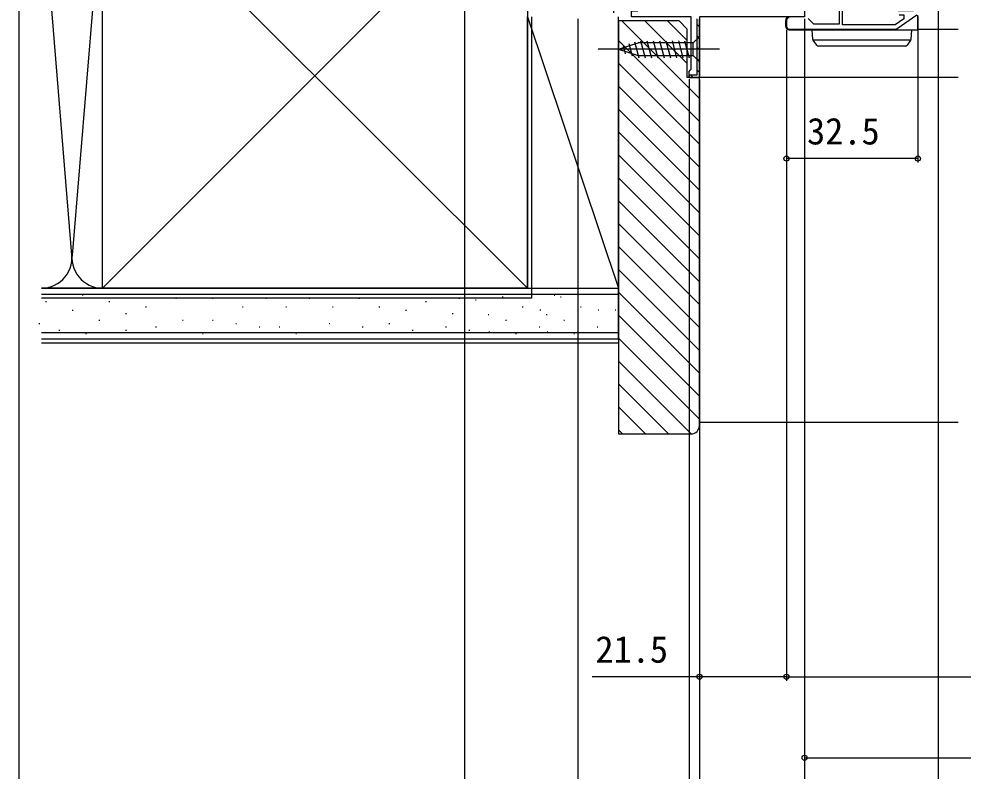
# Model space of a CAD drawing. Units: millimetres, scale not verified. Extents: x -526 to 524, y -783 to 779.
# Drawn here: x -525.8 to -292.5, y -632 to -446.2 of the extents above; entities that cross this region are included whole.
import ezdxf
from ezdxf.enums import TextEntityAlignment as Align

# ---------------------------------------------------------------- set-up
doc = ezdxf.new("R2010")
doc.units = ezdxf.units.MM
doc.header["$LTSCALE"] = 4
for name, color, linetype in [('0-3_YKK_11', 7, 'Continuous'), ('0-4_YKK_12', 2, 'Continuous'), ('0-5_YKK_13', 4, 'Continuous'), ('0-7_YKK_D', 6, 'Continuous'), ('0-8_YKK_ZWAK', 7, 'Continuous'), ('0-9_YSS_K', 3, 'Continuous'), ('0-A_YSS_KE', 3, 'Continuous')]:
    doc.layers.add(name, color=color, linetype=linetype)
doc.styles.add('ＭＳ ゴシック', font='')
doc.styles.get('ＭＳ ゴシック').set_extended_font_data('MS Gothic')

msp = doc.modelspace()

# ---------------------------------------------------------------- linework, layer by layer
at = {"layer": '0-3_YKK_11'}
for p, q in [((-308.801, -448.602), (-303.981, -445.237)), ((-358.281, -447.525), (-357.681, -448.125)), ((-336.181, -446.628), (-336.181, -448.028)), ((-335.481, -448.728), (-309.202, -448.728)), ((-358.281, -450.353), (-357.681, -450.953)), ((-358.281, -453.182), (-357.681, -453.782)), ((-358.281, -456.01), (-357.681, -456.61)), ((-358.281, -458.838), (-357.681, -459.438)), ((-359.821, -460.128), (-359.221, -460.728))]:
    msp.add_line(p, q, dxfattribs=at)
for points in [[(-336.981, -419.228), (-333.681, -419.228), (-333.681, -443.928), (-331.681, -443.928), (-331.681, -445.728), (-357.681, -445.728), (-357.681, -460.728), (-360.181, -460.728), (-360.181, -459.228), (-359.931, -458.932), (-359.681, -458.636), (-359.681, -445.728), (-374.481, -445.728), (-374.481, -444.228), (-372.881, -444.228), (-372.881, -441.828), (-378.881, -441.828), (-378.881, -444.728)], [(-305.781, -440.61), (-305.53, -440.821), (-305.211, -440.736), (-304.94, -441.204), (-305.517, -441.781), (-305.415, -442.028), (-304.781, -442.028), (-304.781, -444.228), (-308.581, -444.228), (-308.581, -441.228), (-308.881, -440.928), (-309.035, -440.599), (-308.581, -440.059), (-308.581, -435.228), (-309.908, -435.228), (-310.081, -435.328), (-310.255, -435.428), (-321.508, -435.428), (-321.681, -435.328), (-321.855, -435.228), (-323.181, -435.228), (-323.181, -447.528), (-329.381, -447.528), (-330.776, -446.133)], [(-309.296, -447.728), (-322.281, -447.728), (-322.281, -436.428), (-309.481, -436.428), (-309.481, -439.732), (-309.724, -440.021)], [(-308.281, -445.228), (-307.181, -445.228), (-307.181, -446.252), (-309.296, -447.728)], [(-358.281, -446.228), (-358.281, -460.128), (-360.181, -460.128), (-360.181, -460.728), (-357.681, -460.728), (-357.681, -446.228)]]:
    msp.add_lwpolyline(points, dxfattribs=at)
for centre, start, end in [((-335.481, -446.628), 90.00001, 179.99999), ((-335.481, -448.028), 180.00001, 269.99999), ((-309.202, -448.028), 269.99992, 304.91935)]:
    msp.add_arc(centre, 0.7, start, end, dxfattribs=at)
at = {"layer": '0-4_YKK_12'}
for p, q in [((-303.681, -448.728), (-293.757, -448.728)), ((-293.757, -460.728), (-358.181, -460.728))]:
    msp.add_line(p, q, dxfattribs=at)
at = {"layer": '0-5_YKK_13'}
for p, q in [((-303.681, -448.768), (-303.681, -445.328)), ((-336.381, -446.628), (-336.381, -448.028)), ((-335.481, -448.928), (-309.163, -448.928)), ((-309.163, -448.928), (-303.681, -448.928)), ((-303.681, -448.928), (-303.681, -448.768)), ((-377.681, -453.728), (-372.765, -452.178)), ((-375.103, -452.338), (-374.289, -455.374)), ((-373.671, -451.887), (-372.614, -455.828)), ((-359.231, -452.178), (-372.765, -452.178)), ((-372.187, -451.628), (-371.062, -455.828)), ((-370.634, -451.628), (-369.509, -455.828)), ((-369.081, -451.628), (-367.956, -455.828)), ((-367.528, -451.628), (-366.403, -455.828)), ((-365.975, -451.628), (-364.85, -455.828)), ((-364.422, -451.628), (-363.297, -455.828)), ((-362.869, -451.628), (-361.744, -455.828)), ((-361.317, -451.628), (-360.191, -455.828)), ((-357.681, -450.628), (-359.231, -452.178)), ((-359.231, -455.278), (-359.231, -452.178)), ((-357.681, -456.828), (-357.681, -450.628)), ((-329.615, -451.431), (-305.448, -451.431)), ((-329.565, -451.518), (-329.577, -451.501)), ((-328.687, -452.722), (-329.565, -451.518)), ((-305.498, -451.518), (-306.376, -452.722)), ((-305.486, -451.501), (-305.498, -451.518)), ((-352.681, -453.728), (-382.681, -453.728)), ((-377.681, -453.728), (-372.765, -455.278)), ((-376.534, -452.79), (-375.985, -454.839)), ((-306.78, -452.928), (-307.184, -452.928)), ((-372.765, -455.278), (-359.231, -455.278)), ((-357.681, -456.828), (-359.231, -455.278))]:
    msp.add_line(p, q, dxfattribs=at)
for points in [[(-329.634, -451.343), (-329.781, -448.928), (-328.783, -448.928), (-306.28, -448.928), (-305.281, -448.928), (-305.429, -451.343)], [(-307.184, -452.928), (-327.878, -452.928), (-328.283, -452.928)]]:
    msp.add_lwpolyline(points, dxfattribs=at)
for centre, radius, start, end in [((-335.481, -446.628), 0.9, 90, 180), ((-335.481, -448.028), 0.9, 180, 270), ((-329.334, -451.325), 0.3, 183.5, 216.09486), ((-305.729, -451.325), 0.3, 323.90514, 356.5), ((-328.283, -452.428), 0.5, 216.09486, 270), ((-306.78, -452.428), 0.5, 270, 323.90514)]:
    msp.add_arc(centre, radius, start, end, dxfattribs=at)
at = {"layer": '0-7_YKK_D'}
for p, q in [((-415.681, -395.713), (-415.681, -729.729)), ((-298.681, -415.228), (-298.681, -649.729)), ((-387.681, -446.228), (-387.681, -729.729)), ((-387.681, -446.228), (-387.681, -669.729)), ((-387.681, -446.228), (-387.681, -709.729)), ((-387.681, -446.228), (-387.681, -729.729)), ((-331.681, -446.228), (-331.681, -649.729)), ((-331.681, -446.228), (-331.681, -629.729)), ((-331.681, -446.278), (-331.681, -649.729)), ((-303.681, -445.663), (-303.681, -481.728)), ((-336.181, -449.028), (-336.181, -609.729)), ((-336.181, -449.028), (-336.181, -609.729)), ((-336.181, -449.028), (-336.181, -481.728)), ((-360.181, -461.128), (-360.181, -649.729)), ((-357.681, -461.228), (-357.681, -649.729)), ((-357.681, -461.228), (-357.681, -649.729)), ((-357.681, -461.228), (-357.681, -709.729)), ((-357.681, -461.228), (-357.681, -709.729)), ((-357.681, -461.228), (-357.681, -609.729)), ((-303.681, -480.728), (-336.181, -480.728)), ((-336.181, -608.729), (-109.181, -608.729)), ((-331.681, -628.729), (-113.734, -628.729))]:
    msp.add_line(p, q, dxfattribs=at)
msp.add_lwpolyline([(-336.181, -608.729), (-357.681, -608.729), (-384.197, -608.729)], dxfattribs=at)
for centre in [(-336.181, -480.728), (-303.681, -480.728), (-357.681, -608.729), (-336.181, -608.729), (-336.181, -608.729), (-331.681, -628.729)]:
    msp.add_circle(centre, 0.637, dxfattribs=at)
at = {"layer": '0-8_YKK_ZWAK'}
msp.add_line((-525.8, 747.1), (-525.8, -782.9), dxfattribs=at)
at = {"layer": '0-9_YSS_K'}
for p, q in [((-400.181, -512.728), (-505.181, -407.728)), ((-400.181, -407.728), (-505.181, -512.728)), ((-505.188, -414.922), (-512.523, -503.696)), ((-520.023, -416.759), (-512.681, -505.609)), ((-400.181, -512.728), (-400.181, -445.728)), ((-400.181, -445.728), (-377.681, -512.728)), ((-377.681, -512.728), (-377.681, -445.728)), ((-376.834, -446.729), (-357.681, -465.882)), ((-371.177, -446.729), (-360.681, -457.225)), ((-365.521, -446.729), (-360.681, -451.568)), ((-377.681, -451.538), (-357.681, -471.538)), ((-377.681, -457.195), (-357.681, -477.195)), ((-377.681, -462.852), (-357.681, -482.852)), ((-377.681, -468.509), (-357.681, -488.509)), ((-377.681, -474.166), (-357.681, -494.166)), ((-377.681, -479.823), (-357.681, -499.823)), ((-377.681, -485.48), (-357.681, -505.48)), ((-377.681, -491.136), (-357.681, -511.136)), ((-377.681, -496.793), (-357.681, -516.793)), ((-377.681, -502.45), (-357.681, -522.45)), ((-377.681, -508.107), (-357.681, -528.107)), ((-505.181, -512.728), (-520.202, -512.728)), ((-400.181, -512.728), (-377.681, -512.728)), ((-520.202, -514.228), (-377.681, -514.228)), ((-509.942, -514.469), (-510.142, -514.469)), ((-486.865, -515.294), (-487.065, -515.294)), ((-477.799, -515.294), (-477.999, -515.294)), ((-464.613, -515.294), (-464.813, -515.294)), ((-453.899, -515.294), (-454.099, -515.294)), ((-441.605, -515.294), (-441.805, -515.294)), ((-416.88, -515.294), (-417.08, -515.294)), ((-406.163, -514.947), (-406.363, -514.947)), ((-393.365, -514.557), (-393.565, -514.557)), ((-391.802, -514.947), (-392.002, -514.947)), ((-377.681, -513.764), (-357.681, -533.764)), ((-519.007, -516.118), (-519.207, -516.118)), ((-503.348, -516.118), (-503.548, -516.118)), ((-494.283, -517.442), (-494.483, -517.442)), ((-470.382, -517.442), (-470.582, -517.442)), ((-459.668, -517.442), (-459.868, -517.442)), ((-448.13, -517.442), (-448.33, -517.442)), ((-436.66, -517.442), (-436.86, -517.442)), ((-425.122, -516.118), (-425.322, -516.118)), ((-412.789, -515.727), (-412.989, -515.727)), ((-401.221, -517.442), (-401.421, -517.442)), ((-386.86, -517.442), (-387.06, -517.442)), ((-512.414, -518.266), (-512.614, -518.266)), ((-499.228, -519.09), (-499.428, -519.09)), ((-430.067, -518.266), (-430.267, -518.266)), ((-418.529, -519.09), (-418.729, -519.09)), ((-409.671, -519.345), (-409.871, -519.345)), ((-396.873, -518.176), (-397.073, -518.176)), ((-395.31, -519.345), (-395.51, -519.345)), ((-382.512, -518.176), (-382.712, -518.176)), ((-378.298, -518.176), (-378.498, -518.176)), ((-377.681, -519.421), (-357.681, -539.421)), ((-520.656, -521.563), (-520.856, -521.563)), ((-505.821, -520.738), (-506.021, -520.738)), ((-491.81, -522.387), (-492.01, -522.387)), ((-485.217, -520.738), (-485.417, -520.738)), ((-477.799, -520.738), (-477.999, -520.738)), ((-472.03, -521.563), (-472.23, -521.563)), ((-466.261, -522.387), (-466.461, -522.387)), ((-461.316, -522.387), (-461.516, -522.387)), ((-448.954, -521.563), (-449.154, -521.563)), ((-440.781, -522.387), (-440.981, -522.387)), ((-434.188, -521.563), (-434.388, -521.563)), ((-420.177, -522.387), (-420.377, -522.387)), ((-405.342, -520.738), (-405.542, -520.738)), ((-397.1, -522.387), (-397.3, -522.387)), ((-390.981, -520.738), (-391.181, -520.738)), ((-382.739, -522.387), (-382.939, -522.387)), ((-520.202, -523.728), (-377.681, -523.728)), ((-515.711, -523.211), (-515.911, -523.211)), ((-509.117, -524.035), (-509.317, -524.035)), ((-499.228, -523.211), (-499.428, -523.211)), ((-480.272, -524.035), (-480.472, -524.035)), ((-457.195, -524.035), (-457.395, -524.035)), ((-428.418, -523.211), (-428.618, -523.211)), ((-414.408, -523.211), (-414.608, -523.211)), ((-409.481, -523.633), (-409.681, -523.633)), ((-402.87, -524.035), (-403.07, -524.035)), ((-395.12, -523.633), (-395.32, -523.633)), ((-388.508, -524.035), (-388.708, -524.035)), ((-520.202, -526.228), (-377.681, -526.228)), ((-377.681, -525.078), (-357.681, -545.078)), ((-377.681, -525.228), (-377.681, -537.728)), ((-377.681, -530.734), (-359.687, -548.729)), ((-377.681, -533.329), (-377.681, -545.829)), ((-377.681, -536.391), (-365.344, -548.729)), ((-377.681, -542.048), (-371.001, -548.729)), ((-357.681, -545.829), (-293.757, -545.829)), ((-377.681, -547.705), (-376.658, -548.729))]:
    msp.add_line(p, q, dxfattribs=at)
for centre, start, end in [((-520.181, -505.228), 269.84443, 11.78354), ((-505.181, -505.228), 168.21647, 270)]:
    msp.add_arc(centre, 7.5, start, end, dxfattribs=at)
at = {"layer": '0-A_YSS_KE'}
for p, q in [((-505.181, -512.728), (-505.181, -415.228)), ((-399.181, -445.728), (-399.181, -515.228)), ((-520.202, -512.728), (-377.681, -512.728)), ((-377.681, -525.228), (-377.681, -512.728)), ((-399.181, -515.228), (-520.202, -515.228)), ((-520.202, -525.228), (-377.681, -525.228))]:
    msp.add_line(p, q, dxfattribs=at)
for points in [[(-505.181, -407.728), (-400.181, -407.728), (-400.181, -512.728), (-505.181, -512.728)], [(-377.681, -446.729), (-377.681, -548.729), (-359.681, -548.729)], [(-357.681, -546.729), (-357.681, -460.729), (-360.681, -460.729), (-360.681, -448.729), (-362.681, -446.729), (-377.681, -446.729)]]:
    msp.add_lwpolyline(points, dxfattribs=at)
msp.add_arc((-359.681, -546.729), 2, 270.00001, 359.99999, dxfattribs=at)

# ---------------------------------------------------------------- texts
at = {"layer": '0-7_YKK_D', "style": 'ＭＳ ゴシック'}
for s, p in [('32.5', (-331.079, -479.228)), ('21.5', (-383.362, -607.229))]:
    msp.add_text(s, height=6.598, dxfattribs=at).set_placement(p, align=Align.BOTTOM_LEFT)

doc.saveas('drawing.dxf')
